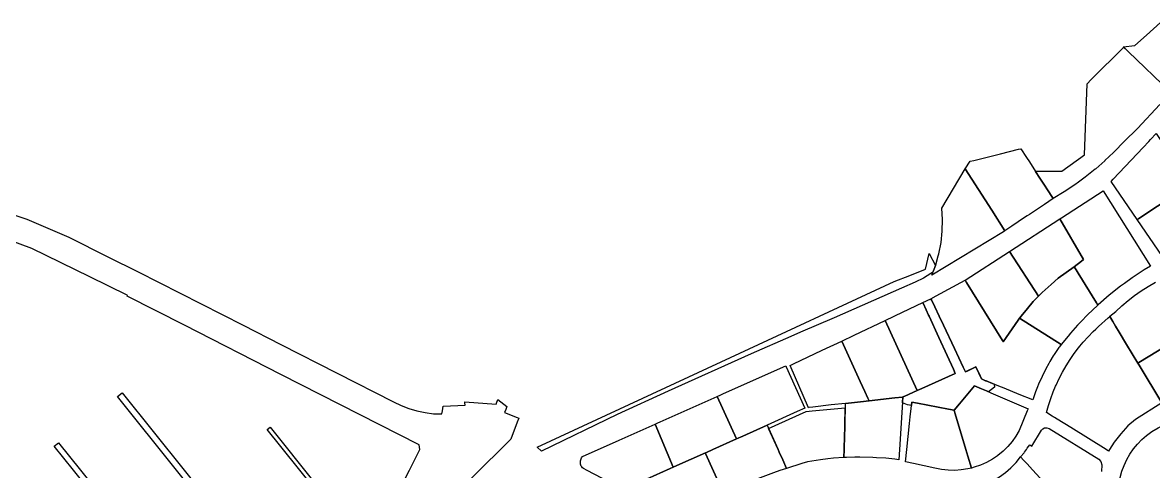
# Model space of a CAD drawing. Header units: metres. Extents: x 3 to 1027712, y 40 to 4430649.
# Drawn here: x 512282.2 to 512771.5, y 4412892.1 to 4413086.2 of the extents above; entities that cross this region are included whole.
import ezdxf

# ---------------------------------------------------------------- set-up
doc = ezdxf.new("R2010")
doc.units = ezdxf.units.M
doc.header["$MEASUREMENT"] = 0
doc.layers.add('A.ES.SDGC.CP.07003.cadastralparcel — CadastralParcel', color=1, linetype='Continuous')

msp = doc.modelspace()

# ---------------------------------------------------------------- linework, layer by layer
at = {"layer": 'A.ES.SDGC.CP.07003.cadastralparcel — CadastralParcel', "color": 7, "linetype": 'Continuous', "flags": 128}
for points in [[(512778.97, 4413056.07), (512760.67, 4413073.69), (512758.5, 4413075.77), (512763.48, 4413076.33), (512768.53, 4413080.78), (512774.67, 4413086.22)], [(512774.36, 4413050.78), (512764.62, 4413040.4), (512758.91, 4413034.74), (512754.51, 4413030.37), (512754.5, 4413030.36), (512754.2, 4413030.07), (512750.56, 4413026.54), (512750.52, 4413026.5), (512746.55, 4413022.99), (512746.35, 4413022.81), (512742.02, 4413019.33), (512739.1, 4413017.19), (512737.53, 4413016.04), (512732.89, 4413012.97), (512728.12, 4413010.12), (512725.38, 4413014.36), (512724.66, 4413015.48), (512722.4, 4413018.98), (512720.53, 4413021.88), (512720.45, 4413022.01), (512720.45, 4413022.01), (512731.97, 4413021.96), (512741.73, 4413029.02), (512742.83, 4413059.68), (512744.64, 4413061.68), (512758.67, 4413075.61), (512760.67, 4413073.69), (512778.97, 4413056.07)], [(512270.6, 4413005.75), (512284.01, 4413001.28), (512302.19, 4412993.41), (512319.08, 4412984.97), (512332.17, 4412978.44), (512377.68, 4412955.3), (512393.91, 4412947.05), (512442.69, 4412922.25), (512445.94, 4412920.64), (512449.32, 4412919.31), (512452.8, 4412918.27), (512456.36, 4412917.53), (512459.96, 4412917.08), (512463.59, 4412916.94), (512463.82, 4412918.37), (512464.14, 4412920.36), (512473.65, 4412920.75), (512473.55, 4412921.78), (512473.52, 4412922.15), (512487.11, 4412921.17), (512487.3, 4412921.68), (512487.86, 4412923.16), (512491.8, 4412920.25), (512491.26, 4412918.85), (512490.77, 4412917.54), (512496.21, 4412915.47), (512496.95, 4412915.19), (512496.26, 4412913.37), (512493.5, 4412906.1), (512493.12, 4412905.72), (512490.29, 4412902.92), (512479.95, 4412892.67), (512453.01, 4412865.98)], [(512435.25, 4412864.49), (512449.61, 4412892.67), (512454.14, 4412901.57), (512453.81, 4412903.55), (512393.91, 4412934.07), (512352.23, 4412955.3), (512327.41, 4412967.95), (512327.54, 4412968.25), (512327.4, 4412968.34), (512311.26, 4412976.26), (512286.24, 4412988.55), (512265.47, 4412996.14)], [(512786.07, 4412951.85), (512765.2, 4412939.17), (512764.83, 4412938.94), (512759.94, 4412947.04), (512756.72, 4412952.38), (512755.15, 4412954.97), (512753.94, 4412956.99), (512752.63, 4412959.15), (512752.74, 4412959.24), (512755.24, 4412961.28), (512757.86, 4412963.69), (512760.58, 4412965.98), (512763.4, 4412968.16), (512766.3, 4412970.22), (512769.3, 4412972.15), (512772.37, 4412973.96)], [(512364.47, 4412873.01), (512348.72, 4412892.67), (512323.25, 4412924.45), (512325.29, 4412926.08), (512352.07, 4412892.67), (512366.51, 4412874.65)], [(512429.3, 4412858.77), (512402.13, 4412892.67), (512393.91, 4412902.93), (512388.04, 4412910.26), (512389.31, 4412911.28), (512393.91, 4412905.54), (512404.22, 4412892.67), (512430.11, 4412860.37)], [(512725.69, 4412885.77), (512719.21, 4412892.8), (512716.84, 4412895.37), (512715.45, 4412896.87), (512714.07, 4412898.37), (512715.56, 4412900.2), (512715.69, 4412900.37), (512716.56, 4412901.55), (512716.96, 4412902.09), (512717.99, 4412903.61), (512718.99, 4412903.01), (512723.12, 4412909.88), (512723.69, 4412910.49), (512724.44, 4412910.91), (512725.35, 4412910.97), (512726.36, 4412910.65), (512747.96, 4412897.34), (512748.81, 4412896.43), (512749.24, 4412894.88), (512749.06, 4412892.04)], [(512337.34, 4412851.27), (512304.17, 4412892.67), (512295.84, 4412903.06), (512297.67, 4412904.53), (512307.17, 4412892.67), (512339.17, 4412852.75)], [(512542.16, 4412884.23), (512565.33, 4412894.61), (512577.63, 4412900.12), (512577.75, 4412899.85), (512577.75, 4412899.85), (512584.6, 4412884.59)]]:
    msp.add_lwpolyline(points, dxfattribs=at)
for points in [[(512787.51, 4413016.29), (512786.37, 4413015.53), (512766.54, 4413002.34), (512765.05, 4413001.39), (512764.52, 4413001), (512753.22, 4413017.47), (512754.16, 4413018.47), (512767.08, 4413032.21), (512769.49, 4413034.77), (512770.3, 4413035.63), (512772.75, 4413038.23), (512787.51, 4413016.29)], [(512705.35, 4413029.5), (512713.2, 4413031.45), (512714.19, 4413031.7), (512716.67, 4413027.87), (512717.89, 4413025.97), (512720.53, 4413021.88), (512722.4, 4413018.98), (512724.66, 4413015.48), (512725.38, 4413014.36), (512728.12, 4413010.12), (512724.35, 4413007.6), (512717.84, 4413003.25), (512716.94, 4413002.65), (512715.8, 4413001.88), (512710.2, 4412998.14), (512707.26, 4412996.18), (512701.54, 4413005.14), (512690.11, 4413023.05), (512692.21, 4413026.23), (512693.83, 4413026.63), (512705.35, 4413029.5)], [(512675.59, 4412976.93), (512677.33, 4412981.49), (512678.43, 4412985.34), (512678.71, 4412986.26), (512679.65, 4412991.13), (512680.17, 4412996.07), (512680.26, 4413001.04), (512679.92, 4413005.99), (512690.11, 4413023.05), (512701.54, 4413005.14), (512707.26, 4412996.18), (512706.68, 4412995.79), (512675.59, 4412976.93)], [(512766.54, 4413002.34), (512786.37, 4413015.53), (512794.25, 4413020.77), (512794.45, 4413020.33), (512798.88, 4413009.78), (512793.48, 4412989.54), (512792.38, 4412989.57), (512791.59, 4412989.6), (512788.77, 4412989.45), (512785.97, 4412989.05), (512783.97, 4412988.59), (512783.22, 4412988.41), (512780.53, 4412987.53), (512777.93, 4412986.43), (512775.44, 4412985.09), (512764.52, 4413001), (512765.05, 4413001.39), (512766.54, 4413002.34)], [(512731.82, 4413001.79), (512749.81, 4413013.42), (512770.29, 4412980.91), (512767.58, 4412979.29), (512762.34, 4412975.84), (512758.98, 4412973.41), (512757.27, 4412972.17), (512752.35, 4412968.27), (512747.62, 4412964.16), (512747.54, 4412964.08), (512746.97, 4412965), (512738.99, 4412977.86), (512738.07, 4412979.35), (512737.26, 4412980.66), (512740.39, 4412983.07), (512741.34, 4412983.79), (512731.08, 4413001.31), (512731.82, 4413001.79)], [(512721.78, 4412967.85), (512709.26, 4412987.22), (512731.08, 4413001.31), (512741.34, 4412983.79), (512740.39, 4412983.07), (512737.26, 4412980.66), (512733.75, 4412978.14), (512730.34, 4412975.69), (512727.33, 4412973), (512723.37, 4412969.47), (512721.78, 4412967.85)], [(512676.1, 4412978.26), (512675.24, 4412977.71), (512672.07, 4412975.75), (512668.46, 4412973.9), (512662.5, 4412971.31), (512633.31, 4412958.58), (512618.82, 4412952.29), (512614.67, 4412950.47), (512597.48, 4412942.89), (512561.49, 4412926.75), (512539.51, 4412916.78), (512506.71, 4412900.88), (512504.86, 4412902.58), (512560.56, 4412928.45), (512588.49, 4412941.37), (512659.35, 4412974.24), (512666.09, 4412976.89), (512672.91, 4412979.52), (512674.43, 4412986.29), (512677.21, 4412981.17), (512676.1, 4412978.26)], [(512721.78, 4412967.85), (512719.53, 4412965.57), (512717.05, 4412962.62), (512714.27, 4412959.3), (512712.99, 4412957.49), (512706.57, 4412948.14), (512706.23, 4412948.69), (512690.63, 4412973.84), (512690, 4412974.77), (512709.26, 4412987.22), (512721.78, 4412967.85)], [(512731.62, 4412946.94), (512713.64, 4412958.42), (512714.27, 4412959.3), (512717.05, 4412962.62), (512719.53, 4412965.57), (512723.37, 4412969.47), (512727.33, 4412973), (512730.34, 4412975.69), (512733.75, 4412978.14), (512737.26, 4412980.66), (512738.07, 4412979.35), (512738.99, 4412977.86), (512746.97, 4412965), (512747.54, 4412964.08), (512743.07, 4412959.84), (512742.49, 4412959.24), (512740.83, 4412957.52), (512738.72, 4412955.33), (512735.72, 4412951.91), (512734.58, 4412950.62), (512731.62, 4412946.94)], [(512712.99, 4412957.49), (512713.64, 4412958.42), (512731.62, 4412946.94), (512730.86, 4412946), (512730.65, 4412945.74), (512728.61, 4412942.74), (512728.2, 4412942.07), (512726.71, 4412939.64), (512726.23, 4412938.77), (512724.95, 4412936.46), (512723.33, 4412933.2), (512721.87, 4412929.87), (512721.39, 4412928.63), (512720.56, 4412926.48), (512719.4, 4412923.03), (512713.46, 4412925.44), (512707, 4412928.06), (512704.65, 4412929.01), (512702.98, 4412929.69), (512699.22, 4412931.22), (512698.89, 4412931.35), (512697.19, 4412932.12), (512694.74, 4412937.29), (512690.21, 4412935.15), (512689.26, 4412937.16), (512685.44, 4412945.25), (512680.63, 4412955.43), (512678.83, 4412959.24), (512676.95, 4412963.22), (512675.62, 4412966.04), (512675.25, 4412966.82), (512677.47, 4412968.02), (512690, 4412974.77), (512690.63, 4412973.84), (512706.23, 4412948.69), (512706.57, 4412948.14), (512712.99, 4412957.49)], [(512669.36, 4412927.1), (512655.47, 4412957.42), (512659.32, 4412959.24), (512659.68, 4412959.41), (512663.02, 4412960.99), (512671.78, 4412965.14), (512671.91, 4412964.85), (512673.2, 4412962.03), (512674.26, 4412959.71), (512674.48, 4412959.24), (512678.67, 4412950.08), (512682.28, 4412942.2), (512684.97, 4412936.32), (512685.81, 4412934.48), (512671.39, 4412928.01), (512669.36, 4412927.1)], [(512675.51, 4412966.27), (512675.62, 4412966.04), (512676.95, 4412963.22), (512678.83, 4412959.24), (512680.63, 4412955.43), (512685.44, 4412945.25), (512689.26, 4412937.16), (512690.21, 4412935.15), (512691.16, 4412935.6), (512694.74, 4412937.29), (512696.1, 4412934.42), (512697.19, 4412932.12), (512698.89, 4412931.35), (512699.22, 4412931.22), (512702.68, 4412929.82), (512702.71, 4412928.56), (512700.24, 4412926.54), (512699.29, 4412926.94), (512697.11, 4412927.88), (512694.1, 4412929.17), (512687.67, 4412921.38), (512685.31, 4412918.53), (512682.86, 4412919), (512669.49, 4412921.58), (512666.94, 4412922.07), (512666.79, 4412920.59), (512665.16, 4412920.95), (512662.96, 4412921.75), (512663.12, 4412924.3), (512664.03, 4412924.71), (512669.36, 4412927.1), (512671.39, 4412928.01), (512685.81, 4412934.48), (512684.97, 4412936.32), (512682.28, 4412942.2), (512678.67, 4412950.08), (512674.48, 4412959.24), (512674.26, 4412959.71), (512673.2, 4412962.03), (512671.91, 4412964.85), (512671.78, 4412965.14), (512675.25, 4412966.82), (512675.51, 4412966.27)], [(512669.36, 4412927.1), (512664.03, 4412924.71), (512663.12, 4412924.3), (512662.96, 4412924.28), (512659.68, 4412923.92), (512648.46, 4412922.67), (512648.21, 4412923.21), (512647.97, 4412923.73), (512646.63, 4412926.67), (512644.67, 4412930.94), (512642.47, 4412935.74), (512636.63, 4412948.49), (512641.98, 4412951.02), (512655.47, 4412957.42), (512669.36, 4412927.1)], [(512753.94, 4412956.99), (512755.15, 4412954.97), (512756.72, 4412952.38), (512759.94, 4412947.04), (512764.83, 4412938.94), (512765.35, 4412938.08), (512775.23, 4412921.71), (512763.82, 4412914.59), (512760.49, 4412911.76), (512757.38, 4412908.4), (512754.59, 4412904.76), (512752.57, 4412901.55), (512752.15, 4412900.89), (512751.08, 4412901.55), (512735.74, 4412911.05), (512729.86, 4412914.69), (512728.68, 4412915.42), (512728.2, 4412915.72), (512727.71, 4412916.03), (512725.3, 4412917.52), (512726.13, 4412920.56), (512727.09, 4412923.57), (512728.18, 4412926.53), (512729.23, 4412929.04), (512729.4, 4412929.45), (512730.73, 4412932.3), (512732.19, 4412935.1), (512733.77, 4412937.84), (512735.46, 4412940.5), (512737.26, 4412943.09), (512739.17, 4412945.6), (512739.73, 4412946.28), (512741.19, 4412948.03), (512743.31, 4412950.37), (512745.52, 4412952.62), (512746.57, 4412953.6), (512747.83, 4412954.77), (512751.96, 4412958.6), (512752.63, 4412959.15), (512753.94, 4412956.99)], [(512789.52, 4412953.94), (512792.48, 4412949.55), (512796.72, 4412943.26), (512800.59, 4412937.53), (512796.72, 4412935.12), (512775.23, 4412921.71), (512765.35, 4412938.08), (512764.83, 4412938.94), (512765.2, 4412939.17), (512786.07, 4412951.85), (512789.52, 4412953.94)], [(512615.77, 4412938.61), (512628.25, 4412944.52), (512636.63, 4412948.49), (512642.47, 4412935.74), (512644.67, 4412930.94), (512646.63, 4412926.67), (512647.97, 4412923.73), (512648.21, 4412923.21), (512648.46, 4412922.67), (512644.78, 4412922.26), (512638.23, 4412921.53), (512638.22, 4412921.53), (512632.04, 4412920.84), (512624.14, 4412919.95), (512622.36, 4412919.68), (512622.32, 4412919.67), (512614.3, 4412937.91), (512615.77, 4412938.61)], [(512583.34, 4412924.8), (512583.78, 4412925), (512585.56, 4412925.79), (512612.41, 4412937.79), (512612.68, 4412937.3), (512620.7, 4412919.43), (512617.4, 4412917.95), (512604.39, 4412912.11), (512593.82, 4412907.37), (512591.86, 4412906.49), (512591.16, 4412906.18), (512582.77, 4412924.54), (512583.34, 4412924.8)], [(512697.11, 4412927.88), (512699.29, 4412926.94), (512701.25, 4412926.1), (512715.36, 4412920.05), (512716.39, 4412919.6), (512717.29, 4412919.22), (512716.94, 4412918.36), (512713.46, 4412909.87), (512712.02, 4412907.39), (512710.36, 4412905.04), (512708.5, 4412902.86), (512707.18, 4412901.55), (512706.46, 4412900.84), (512704.24, 4412899.01), (512704.05, 4412898.88), (512701.87, 4412897.39), (512699.36, 4412895.99), (512696.74, 4412894.81), (512694.03, 4412893.87), (512692.77, 4412893.56), (512691.22, 4412898.75), (512690.38, 4412901.55), (512685.78, 4412916.97), (512685.33, 4412918.47), (512685.31, 4412918.53), (512687.67, 4412921.38), (512694.1, 4412929.17), (512697.11, 4412927.88)], [(512591.16, 4412906.18), (512580.84, 4412901.55), (512578.14, 4412900.35), (512577.63, 4412900.12), (512565.33, 4412894.61), (512563.68, 4412893.87), (512555.85, 4412912.52), (512557.06, 4412913.06), (512558.04, 4412913.49), (512582.77, 4412924.54), (512591.16, 4412906.18)], [(512662.96, 4412924.28), (512663.12, 4412924.3), (512662.69, 4412917.54), (512661.67, 4412901.55), (512661.39, 4412897.15), (512659.68, 4412897.34), (512655.76, 4412897.77), (512651.66, 4412898.04), (512650.11, 4412898.14), (512644.44, 4412898.27), (512642.37, 4412898.23), (512638.78, 4412898.15), (512637.55, 4412898.07), (512637.65, 4412901.55), (512637.68, 4412902.68), (512637.79, 4412906.46), (512637.82, 4412907.25), (512637.93, 4412911.24), (512638.01, 4412913.81), (512638.23, 4412921.53), (512644.78, 4412922.26), (512648.46, 4412922.67), (512659.68, 4412923.92), (512662.96, 4412924.28)], [(512666.66, 4412919.36), (512666.94, 4412922.07), (512669.49, 4412921.58), (512682.86, 4412919), (512685.31, 4412918.53), (512685.33, 4412918.47), (512685.78, 4412916.97), (512690.38, 4412901.55), (512691.22, 4412898.75), (512692.77, 4412893.56), (512691.24, 4412893.18), (512688.4, 4412892.73), (512685.54, 4412892.54), (512682.66, 4412892.6), (512679.81, 4412892.92), (512676.99, 4412893.49), (512667.71, 4412895.5), (512664.26, 4412896.25), (512664.81, 4412901.55), (512665.99, 4412912.9), (512666.28, 4412915.74), (512666.66, 4412919.36)], [(512638.18, 4412919.55), (512638.01, 4412913.81), (512637.93, 4412911.24), (512637.82, 4412907.25), (512637.79, 4412906.46), (512637.68, 4412902.68), (512637.65, 4412901.55), (512637.55, 4412898.07), (512633.12, 4412897.77), (512630.61, 4412897.49), (512627.49, 4412897.15), (512621.9, 4412896.28), (512619.34, 4412895.47), (512612.78, 4412893.4), (512611.1, 4412897.15), (512609.63, 4412900.43), (512609.13, 4412901.55), (512605.02, 4412910.73), (512621.24, 4412918.01), (512623.89, 4412918.25), (512638.18, 4412919.55)], [(512563.68, 4412893.87), (512542.16, 4412884.23), (512526.56, 4412892.53), (512524.89, 4412893.42), (512524.5, 4412893.7), (512524.2, 4412894.04), (512523.94, 4412894.43), (512523.77, 4412894.85), (512523.66, 4412895.31), (512523.55, 4412895.87), (512523.59, 4412896.63), (512523.84, 4412897.48), (512524.1, 4412897.99), (512524.48, 4412898.5), (512540.27, 4412905.55), (512555.85, 4412912.52), (512563.68, 4412893.87)], [(512593.82, 4412907.37), (512604.39, 4412912.11), (512609.13, 4412901.55), (512609.63, 4412900.43), (512611.1, 4412897.15), (512612.78, 4412893.4), (512609.8, 4412892.46), (512607.08, 4412891.46), (512604.79, 4412890.62), (512597.9, 4412888.1), (512591.16, 4412885.27), (512588.17, 4412884.01), (512586.55, 4412883.33), (512586.2, 4412883.18), (512585.4, 4412882.8), (512584.6, 4412884.59), (512577.75, 4412899.85), (512577.63, 4412900.12), (512578.14, 4412900.35), (512580.84, 4412901.55), (512591.16, 4412906.18), (512593.82, 4412907.37)], [(512786.1, 4412892.62), (512782.37, 4412891.19), (512782.16, 4412891.11), (512756.31, 4412881.19), (512756.32, 4412881.36), (512756.37, 4412884.09), (512756.64, 4412886.81), (512757.15, 4412889.5), (512757.87, 4412892.14), (512758.82, 4412894.71), (512759.97, 4412897.19), (512761.33, 4412899.56), (512762.89, 4412901.81), (512764.62, 4412903.93), (512766.53, 4412905.89), (512768.59, 4412907.69), (512770.8, 4412909.31), (512773.62, 4412910.93), (512776.7, 4412912.7), (512786.1, 4412892.62)], [(512718.89, 4412870.3), (512696.13, 4412869.84), (512696.11, 4412870.02), (512695.67, 4412874.75), (512695.37, 4412877.89), (512694.68, 4412885.27), (512696.4, 4412885.73), (512699.36, 4412886.82), (512702.21, 4412888.16), (512704.93, 4412889.76), (512707.5, 4412891.6), (512709.89, 4412893.65), (512712.08, 4412895.92), (512714.07, 4412898.37), (512715.45, 4412896.87), (512716.84, 4412895.37), (512719.21, 4412892.8), (512725.69, 4412885.77), (512727.31, 4412884.02), (512718.89, 4412870.3)]]:
    msp.add_lwpolyline(points, close=True, dxfattribs=at)

doc.saveas('drawing.dxf')
